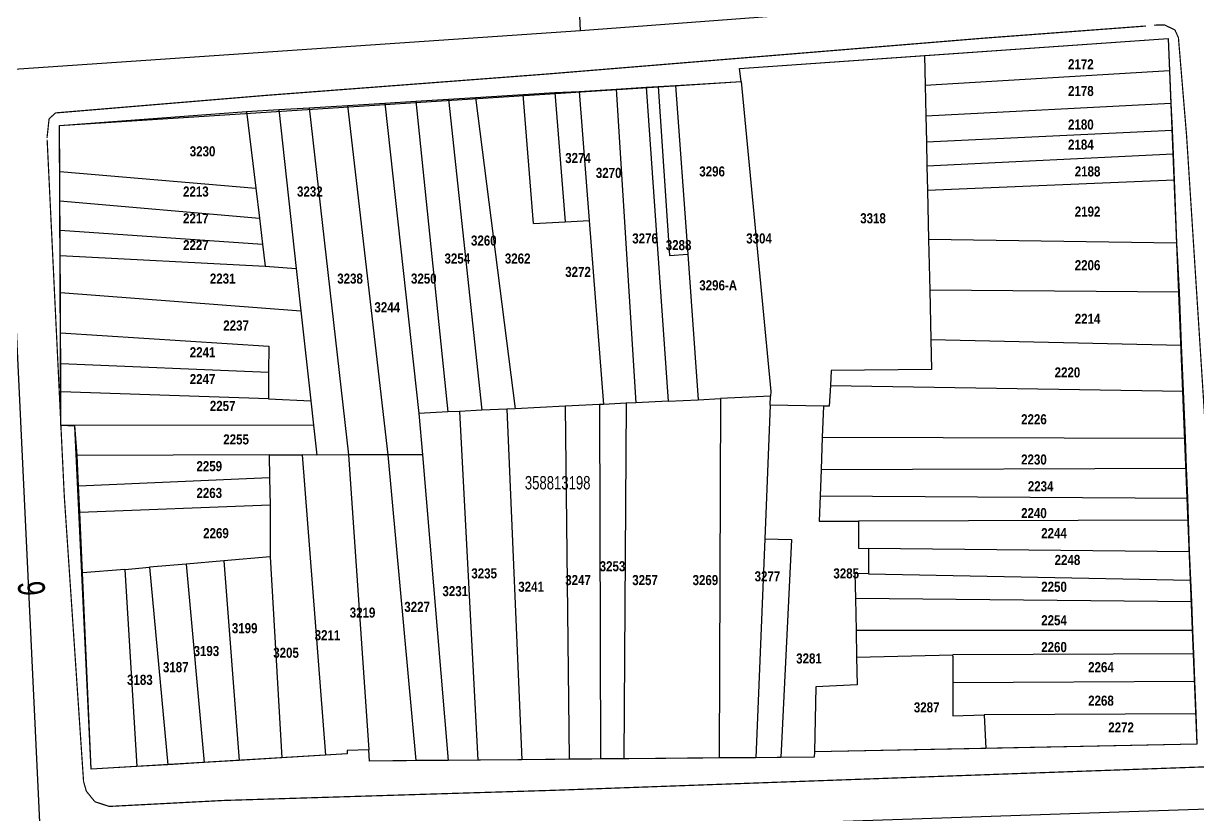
# Model space of a CAD drawing. Extents: x 201676 to 203188, y 4837754 to 4839005.
# Drawn here: x 202788.6 to 202963.7, y 4838573.2 to 4838691.3 of the extents above; entities that cross this region are included whole.
import ezdxf
from ezdxf.enums import TextEntityAlignment as Align

# ---------------------------------------------------------------- set-up
doc = ezdxf.new("R2010")
doc.units = 0
doc.header["$LTSCALE"] = 1.5
doc.header["$MEASUREMENT"] = 0
for name, color, linetype in [('CD-MALHA-LOTES', 40, 'CONTINUOUS'), ('CD_TXT_QUADRA', 7, 'CONTINUOUS'), ('RU-QUADRAS', 210, 'CONTINUOUS'), ('SV-EIXO-RUA-N-PAV', 6, 'CONTINUOUS'), ('SV-EIXO-RUA-PAV', 20, 'CONTINUOUS'), ('SV-RUA-PAVIM-S-GUIA-C-GUIA', 7, 'CONTINUOUS'), ('SV-TXT-RUA-PAV-S-GUIA-C-GUIA', 7, 'CONTINUOUS'), ('Th_NmrPort', 7, 'CONTINUOUS')]:
    doc.layers.add(name, color=color, linetype=linetype)
doc.styles.add('ARIAL', font='ARIAL.TTF')
doc.styles.get("Standard").update_dxf_attribs({"font": 'swisscbo.ttf'})

msp = doc.modelspace()

# ---------------------------------------------------------------- linework, layer by layer
at = {"layer": 'CD-MALHA-LOTES', "linetype": 'Continuous'}
for p, q in [((202923.03, 4838686.49), (202959.37, 4838689.04)), ((202959.37, 4838689.04), (202959.57, 4838684.27)), ((202895.44, 4838684.56), (202923.03, 4838686.49)), ((202923.03, 4838686.49), (202923.1, 4838682.08)), ((202895.64, 4838682.63), (202895.44, 4838684.56)), ((202923.1, 4838682.08), (202959.57, 4838684.27)), ((202959.57, 4838684.27), (202959.77, 4838679.4)), ((202871.5, 4838681.15), (202877.01, 4838681.49)), ((202877.01, 4838681.49), (202881.49, 4838681.76)), ((202877.01, 4838681.49), (202879.94, 4838634.66)), ((202881.49, 4838681.76), (202883.3, 4838681.87)), ((202881.49, 4838681.76), (202884.76, 4838634.9)), ((202883.3, 4838681.87), (202885.88, 4838682.03)), ((202883.3, 4838681.87), (202884.96, 4838656.64)), ((202885.88, 4838682.03), (202895.64, 4838682.63)), ((202885.88, 4838682.03), (202887.7, 4838656.84)), ((202895.64, 4838682.63), (202900.07, 4838636.37)), ((202923.1, 4838682.08), (202923.21, 4838677.5)), ((202842.5, 4838679.39), (202847.15, 4838679.67)), ((202847.15, 4838679.67), (202852.02, 4838679.97)), ((202847.15, 4838679.67), (202851.93, 4838633.29)), ((202852.02, 4838679.97), (202856.05, 4838680.21)), ((202852.02, 4838679.97), (202856.98, 4838633.54)), ((202856.05, 4838680.21), (202863.15, 4838680.66)), ((202856.05, 4838680.21), (202861.94, 4838633.78)), ((202863.15, 4838680.66), (202867.87, 4838680.99)), ((202864.67, 4838661.41), (202863.15, 4838680.66)), ((202867.87, 4838680.99), (202871.5, 4838681.15)), ((202867.87, 4838680.99), (202869.41, 4838661.67)), ((202871.5, 4838681.15), (202873, 4838661.85)), ((202794.01, 4838676.06), (202821.88, 4838678.13)), ((202821.88, 4838678.13), (202826.69, 4838678.42)), ((202821.88, 4838678.13), (202823.26, 4838666.7)), ((202826.69, 4838678.42), (202831.25, 4838678.7)), ((202826.69, 4838678.42), (202829.3, 4838654.73)), ((202831.25, 4838678.7), (202836.96, 4838679.05)), ((202831.25, 4838678.7), (202837.11, 4838626.89)), ((202836.96, 4838679.05), (202842.5, 4838679.39)), ((202836.96, 4838679.05), (202842.96, 4838626.89)), ((202842.5, 4838679.39), (202847.6, 4838633.08)), ((202923.21, 4838677.5), (202959.77, 4838679.4)), ((202959.77, 4838679.4), (202959.95, 4838675.34)), ((202923.21, 4838677.5), (202923.29, 4838673.63)), ((202794.04, 4838669.17), (202794.01, 4838676.06)), ((202923.29, 4838673.63), (202959.95, 4838675.34)), ((202959.95, 4838675.34), (202960.09, 4838671.79)), ((202923.29, 4838673.63), (202923.38, 4838669.97)), ((202960.09, 4838671.79), (202923.38, 4838669.97)), ((202960.09, 4838671.79), (202960.26, 4838667.88)), ((202794.06, 4838664.8), (202794.04, 4838669.17)), ((202794.04, 4838669.17), (202823.26, 4838666.7)), ((202923.38, 4838669.97), (202923.46, 4838666.33)), ((202960.26, 4838667.88), (202923.46, 4838666.33)), ((202960.26, 4838667.88), (202960.61, 4838658.51)), ((202823.26, 4838666.7), (202823.81, 4838662.2)), ((202923.46, 4838666.33), (202923.62, 4838659.02)), ((202794.08, 4838660.41), (202794.06, 4838664.8)), ((202794.06, 4838664.8), (202823.81, 4838662.2)), ((202823.81, 4838662.2), (202824.28, 4838658.33)), ((202794.1, 4838656.63), (202794.08, 4838660.41)), ((202794.08, 4838660.41), (202824.28, 4838658.33)), ((202864.67, 4838661.41), (202869.41, 4838661.67)), ((202869.41, 4838661.67), (202873, 4838661.85)), ((202873, 4838661.85), (202875.11, 4838634.43)), ((202923.62, 4838659.02), (202923.79, 4838651.49)), ((202960.61, 4838658.51), (202923.62, 4838659.02)), ((202824.28, 4838658.33), (202824.69, 4838655.03)), ((202884.96, 4838656.64), (202887.7, 4838656.84)), ((202887.7, 4838656.84), (202889.25, 4838635.12)), ((202960.61, 4838658.51), (202960.97, 4838651.17)), ((202794.13, 4838651.14), (202794.1, 4838656.63)), ((202794.1, 4838656.63), (202824.69, 4838655.03)), ((202824.69, 4838655.03), (202829.3, 4838654.73)), ((202829.3, 4838654.73), (202830, 4838648.4)), ((202794.15, 4838645.08), (202794.13, 4838651.14)), ((202794.13, 4838651.14), (202830, 4838648.4)), ((202923.79, 4838651.49), (202923.96, 4838644.09)), ((202960.97, 4838651.17), (202923.79, 4838651.49)), ((202960.97, 4838651.17), (202961.3, 4838643.28)), ((202830, 4838648.4), (202831.48, 4838634.93)), ((202794.17, 4838640.52), (202794.15, 4838645.08)), ((202794.15, 4838645.08), (202825.2, 4838643.11)), ((202825.2, 4838643.11), (202825.17, 4838639.22)), ((202923.96, 4838644.09), (202924.06, 4838639.65)), ((202923.96, 4838644.09), (202961.3, 4838643.28)), ((202961.3, 4838643.28), (202961.59, 4838636.4)), ((202794.19, 4838636.28), (202794.17, 4838640.52)), ((202794.17, 4838640.52), (202825.17, 4838639.22)), ((202909.09, 4838639.48), (202908.97, 4838637.24)), ((202924.06, 4838639.65), (202909.09, 4838639.48)), ((202825.17, 4838639.22), (202825.16, 4838635.24)), ((202825.16, 4838635.24), (202794.19, 4838636.28)), ((202794.21, 4838631.29), (202794.19, 4838636.28)), ((202900.07, 4838636.37), (202900.04, 4838635.66)), ((202908.97, 4838637.24), (202908.79, 4838634.18)), ((202908.97, 4838637.24), (202961.59, 4838636.4)), ((202961.59, 4838636.4), (202961.89, 4838629.39)), ((202825.16, 4838635.24), (202831.48, 4838634.93)), ((202831.48, 4838634.93), (202831.89, 4838631.3)), ((202869.39, 4838634.15), (202861.94, 4838633.78)), ((202874.53, 4838634.4), (202869.39, 4838634.15)), ((202869.39, 4838634.15), (202870.02, 4838581.47)), ((202875.11, 4838634.43), (202874.53, 4838634.4)), ((202874.53, 4838634.4), (202874.67, 4838581.5)), ((202878.52, 4838634.6), (202875.11, 4838634.43)), ((202878.52, 4838634.6), (202878.17, 4838581.53)), ((202879.94, 4838634.66), (202878.52, 4838634.6)), ((202884.76, 4838634.9), (202879.94, 4838634.66)), ((202884.76, 4838634.9), (202889.25, 4838635.12)), ((202889.25, 4838635.12), (202892.56, 4838635.29)), ((202892.56, 4838635.29), (202892.36, 4838581.64)), ((202900.04, 4838635.66), (202892.56, 4838635.29)), ((202899.99, 4838634.32), (202899.18, 4838614.37)), ((202899.99, 4838634.32), (202900.04, 4838635.66)), ((202907.96, 4838634.18), (202899.99, 4838634.32)), ((202907.96, 4838634.18), (202907.75, 4838629.53)), ((202908.79, 4838634.18), (202907.96, 4838634.18)), ((202851.93, 4838633.29), (202847.6, 4838633.08)), ((202847.6, 4838633.08), (202848.15, 4838626.89)), ((202853.65, 4838633.37), (202851.93, 4838633.29)), ((202856.98, 4838633.54), (202853.65, 4838633.37)), ((202853.65, 4838633.37), (202856.41, 4838581.34)), ((202860.71, 4838633.72), (202856.98, 4838633.54)), ((202861.94, 4838633.78), (202860.71, 4838633.72)), ((202860.71, 4838633.72), (202862.95, 4838581.39)), ((202796.29, 4838631.29), (202794.21, 4838631.29)), ((202831.89, 4838631.3), (202796.29, 4838631.29)), ((202796.64, 4838626.81), (202796.29, 4838631.29)), ((202831.89, 4838631.3), (202832.38, 4838626.82)), ((202907.75, 4838629.53), (202907.6, 4838624.71)), ((202907.75, 4838629.53), (202961.89, 4838629.39)), ((202961.89, 4838629.39), (202962.05, 4838624.88)), ((202825.24, 4838626.89), (202796.64, 4838626.81)), ((202796.84, 4838622.24), (202796.64, 4838626.81)), ((202825.24, 4838626.89), (202825.33, 4838623.45)), ((202825.24, 4838626.89), (202830.21, 4838626.89)), ((202832.38, 4838626.82), (202830.21, 4838626.89)), ((202830.21, 4838626.89), (202833.68, 4838582.06)), ((202837.11, 4838626.89), (202832.38, 4838626.82)), ((202837.11, 4838626.89), (202840.12, 4838582.88)), ((202842.96, 4838626.89), (202837.11, 4838626.89)), ((202842.96, 4838626.89), (202847.15, 4838581.25)), ((202848.15, 4838626.89), (202842.96, 4838626.89)), ((202848.15, 4838626.89), (202851.98, 4838581.28)), ((202907.6, 4838624.71), (202907.44, 4838620.75)), ((202907.6, 4838624.71), (202962.05, 4838624.88)), ((202962.05, 4838624.88), (202962.22, 4838620.42)), ((202825.33, 4838623.45), (202796.84, 4838622.24)), ((202797.02, 4838618.29), (202796.84, 4838622.24)), ((202825.33, 4838623.45), (202825.39, 4838619.36)), ((202907.44, 4838620.75), (202907.3, 4838616.98)), ((202907.44, 4838620.75), (202962.22, 4838620.42)), ((202962.22, 4838620.42), (202962.35, 4838617.15)), ((202825.39, 4838619.36), (202797.02, 4838618.29)), ((202797.42, 4838609.29), (202797.02, 4838618.29)), ((202825.39, 4838619.36), (202825.39, 4838611.68)), ((202907.3, 4838616.98), (202913.14, 4838616.99)), ((202962.35, 4838617.15), (202913.14, 4838616.99)), ((202913.14, 4838616.99), (202913.14, 4838612.95)), ((202962.35, 4838617.15), (202962.5, 4838612.42)), ((202899.18, 4838614.37), (202897.86, 4838581.68)), ((202899.18, 4838614.37), (202903.15, 4838614.24)), ((202903.15, 4838614.24), (202901.59, 4838581.71)), ((202825.39, 4838611.68), (202818.49, 4838611.08)), ((202825.39, 4838611.68), (202827.15, 4838581.67)), ((202913.14, 4838612.95), (202914.68, 4838612.93)), ((202914.68, 4838612.93), (202914.66, 4838609.12)), ((202962.5, 4838612.42), (202914.68, 4838612.93)), ((202962.5, 4838612.42), (202962.67, 4838608.16)), ((202803.75, 4838609.78), (202797.42, 4838609.29)), ((202803.75, 4838609.78), (202807.4, 4838610.1)), ((202803.75, 4838609.78), (202805.55, 4838580.36)), ((202812.88, 4838610.57), (202807.4, 4838610.1)), ((202807.4, 4838610.1), (202810.15, 4838580.64)), ((202818.49, 4838611.08), (202812.88, 4838610.57)), ((202812.88, 4838610.57), (202815.58, 4838580.97)), ((202818.49, 4838611.08), (202820.77, 4838581.29)), ((202798.73, 4838579.98), (202797.42, 4838609.29)), ((202914.66, 4838609.12), (202912.6, 4838609.16)), ((202912.6, 4838609.16), (202912.71, 4838605.46)), ((202914.66, 4838609.12), (202962.67, 4838608.16)), ((202962.67, 4838608.16), (202962.83, 4838604.96)), ((202912.71, 4838605.46), (202912.81, 4838600.65)), ((202962.83, 4838604.96), (202912.71, 4838605.46)), ((202962.83, 4838604.96), (202963, 4838600.65)), ((202912.81, 4838600.65), (202912.89, 4838596.7)), ((202963, 4838600.65), (202912.81, 4838600.65)), ((202963, 4838600.65), (202963.14, 4838597.21)), ((202912.89, 4838596.7), (202927.22, 4838597.05)), ((202912.89, 4838596.7), (202912.97, 4838592.58)), ((202963.14, 4838597.21), (202927.22, 4838597.05)), ((202927.22, 4838596.85), (202927.22, 4838597.05)), ((202927.22, 4838596.85), (202927.22, 4838592.93)), ((202963.14, 4838597.21), (202963.28, 4838593.1)), ((202906.79, 4838592.24), (202906.58, 4838582.58)), ((202912.97, 4838592.58), (202906.79, 4838592.24)), ((202927.22, 4838592.93), (202963.28, 4838593.1)), ((202927.22, 4838592.93), (202927.22, 4838587.94)), ((202963.28, 4838593.1), (202963.46, 4838588.21)), ((202927.22, 4838587.94), (202931.92, 4838588.09)), ((202963.46, 4838588.21), (202931.92, 4838588.09)), ((202931.92, 4838588.09), (202932.14, 4838583.08)), ((202963.46, 4838588.21), (202963.65, 4838583.7)), ((202963.65, 4838583.7), (202932.14, 4838583.08)), ((202827.15, 4838581.67), (202820.77, 4838581.29)), ((202833.68, 4838582.06), (202827.15, 4838581.67)), ((202836.88, 4838582.27), (202833.68, 4838582.06)), ((202840.12, 4838582.88), (202836.88, 4838582.78)), ((202836.88, 4838582.78), (202836.88, 4838582.27)), ((202840.24, 4838581.17), (202840.12, 4838582.88)), ((202878.17, 4838581.53), (202874.67, 4838581.5)), ((202892.36, 4838581.64), (202878.17, 4838581.53)), ((202897.86, 4838581.68), (202892.36, 4838581.64)), ((202901.59, 4838581.71), (202897.86, 4838581.68)), ((202906.55, 4838581.77), (202901.59, 4838581.71)), ((202906.58, 4838582.58), (202906.55, 4838581.77)), ((202932.14, 4838583.08), (202906.58, 4838582.58)), ((202805.55, 4838580.36), (202798.73, 4838579.98)), ((202810.15, 4838580.64), (202805.55, 4838580.36)), ((202815.58, 4838580.97), (202810.15, 4838580.64)), ((202820.77, 4838581.29), (202815.58, 4838580.97)), ((202847.15, 4838581.25), (202840.24, 4838581.17)), ((202851.98, 4838581.28), (202847.15, 4838581.25)), ((202856.41, 4838581.34), (202851.98, 4838581.28)), ((202862.95, 4838581.39), (202856.41, 4838581.34)), ((202870.02, 4838581.47), (202862.95, 4838581.39)), ((202874.67, 4838581.5), (202870.02, 4838581.47))]:
    msp.add_line(p, q, dxfattribs=at)
at = {"layer": 'RU-QUADRAS', "color": 6, "linetype": 'Continuous'}
msp.add_lwpolyline([(202794.01, 4838676.06), (202895.64, 4838682.63), (202895.44, 4838684.56), (202959.37, 4838689.04), (202963.65, 4838583.7), (202906.58, 4838582.58), (202906.55, 4838581.77), (202840.24, 4838581.17), (202840.12, 4838582.88), (202836.88, 4838582.78), (202836.88, 4838582.27), (202798.73, 4838579.98), (202796.3, 4838631.19), (202794.21, 4838631.29)], close=True, dxfattribs=at)
at = {"layer": 'SV-EIXO-RUA-N-PAV'}
msp.add_lwpolyline([(202871.72, 4838690.21), (202870.34, 4838719.5), (202870.16, 4838731.38), (202868.98, 4838745.74)], dxfattribs=at)
at = {"layer": 'SV-EIXO-RUA-PAV'}
for points in [[(202809.5, 4838161.44), (202809.18, 4838167.29), (202803.72, 4838301.55), (202802.53, 4838346.63), (202791.27, 4838567.9), (202785.75, 4838684.36), (202784.76, 4838703.41), (202782.05, 4838745.74)], [(202318.41, 4838649.42), (202321.64, 4838649.45), (202487.72, 4838663.1), (202605.04, 4838673.59), (202716.03, 4838681.01), (202761.88, 4838683.34), (202785.75, 4838684.36), (202871.72, 4838690.21), (202966.43, 4838697.39), (203032.73, 4838704.52), (203101.57, 4838709.29), (203154.26, 4838712.99), (203154.95, 4838713.05)], [(203163.28, 4838582.79), (203161.94, 4838582.73), (203082.2, 4838579.17), (202972.63, 4838574.26), (202863.82, 4838570.55), (202791.27, 4838567.9), (202747.07, 4838567.66), (202689.38, 4838565.97), (202614.15, 4838560.23)]]:
    msp.add_lwpolyline(points, dxfattribs=at)
at = {"layer": 'SV-RUA-PAVIM-S-GUIA-C-GUIA', "const_width": 0.18}
for points in [[(202956.02, 4838690.9), (202931.76, 4838689.08)], [(202960.36, 4838690.32), (202958.78, 4838691.07), (202957.25, 4838691.03)], [(202960.88, 4838689.16), (202960.36, 4838690.32)], [(202931.76, 4838689.08), (202866.52, 4838683.72)], [(202962.1, 4838674.51), (202960.88, 4838689.16)], [(202866.52, 4838683.72), (202824.81, 4838680.55)], [(202824.81, 4838680.55), (202793.41, 4838677.93)], [(202793.41, 4838677.93), (202792.44, 4838677.06)], [(202792.44, 4838677.06), (202792.13, 4838674.18)], [(202965.44, 4838622.43), (202962.1, 4838674.51)], [(202792.15, 4838673.92), (202794.71, 4838620.66)], [(202794.71, 4838620.66), (202797.58, 4838578.14)], [(202944.49, 4838579.59), (202966.38, 4838580.37)], [(202797.58, 4838578.14), (202797.99, 4838576.69)], [(202867.52, 4838576.81), (202944.49, 4838579.59)], [(202797.99, 4838576.69), (202799.27, 4838575.11)], [(202818.45, 4838575.3), (202867.52, 4838576.81)], [(202799.27, 4838575.11), (202801.42, 4838574.41)], [(202801.42, 4838574.41), (202818.45, 4838575.3)]]:
    msp.add_lwpolyline(points, dxfattribs=at)

# ---------------------------------------------------------------- texts
at = {"layer": 'CD_TXT_QUADRA', "linetype": 'Continuous', "style": 'ARIAL', "width": 0.7}
msp.add_text('358813198', height=2, dxfattribs=at).set_placement((202863.4, 4838621.73))
at = {"layer": 'SV-TXT-RUA-PAV-S-GUIA-C-GUIA', "style": 'ARIAL', "width": 0.7}
msp.add_text('9', height=4, rotation=275, dxfattribs=at).set_placement((202787.73, 4838607.86))
at = {"layer": 'Th_NmrPort', "color": 1}
for s, p in [('2172', (202944.42, 4838685.2)), ('2178', (202944.42, 4838681.2)), ('2180', (202944.42, 4838676.2)), ('3230', (202813.42, 4838672.2)), ('2184', (202944.42, 4838673.2)), ('3274', (202869.42, 4838671.2)), ('3270', (202873.99, 4838668.98)), ('3296', (202889.42, 4838669.2)), ('2188', (202945.42, 4838669.2)), ('2213', (202812.42, 4838666.2)), ('3232', (202829.42, 4838666.2)), ('2192', (202945.42, 4838663.2)), ('2217', (202812.42, 4838662.2)), ('3318', (202913.42, 4838662.2)), ('2227', (202812.42, 4838658.2)), ('3260', (202855.37, 4838658.88)), ('3276', (202879.42, 4838659.2)), ('3288', (202884.42, 4838658.2)), ('3304', (202896.42, 4838659.2)), ('3254', (202851.42, 4838656.2)), ('3262', (202860.42, 4838656.2)), ('2206', (202945.42, 4838655.2)), ('2231', (202816.42, 4838653.2)), ('3238', (202835.42, 4838653.2)), ('3250', (202846.42, 4838653.2)), ('3272', (202869.42, 4838654.2)), ('3296-A', (202889.42, 4838652.2)), ('3244', (202840.96, 4838648.92)), ('2237', (202818.42, 4838646.2)), ('2214', (202945.42, 4838647.2)), ('2241', (202813.42, 4838642.2)), ('2220', (202942.42, 4838639.2)), ('2247', (202813.42, 4838638.2)), ('2257', (202816.42, 4838634.2)), ('2226', (202937.42, 4838632.2)), ('2255', (202818.42, 4838629.2)), ('2259', (202814.42, 4838625.2)), ('2230', (202937.42, 4838626.2)), ('2263', (202814.42, 4838621.2)), ('2234', (202938.42, 4838622.2)), ('2240', (202937.42, 4838618.2)), ('2269', (202815.42, 4838615.2)), ('2244', (202940.42, 4838615.2)), ('2248', (202942.42, 4838611.2)), ('3235', (202855.42, 4838609.2)), ('3253', (202874.56, 4838610.26)), ('3285', (202909.42, 4838609.2)), ('3241', (202862.42, 4838607.2)), ('3247', (202869.42, 4838608.2)), ('3257', (202879.42, 4838608.2)), ('3269', (202888.42, 4838608.2)), ('3277', (202897.67, 4838608.76)), ('2250', (202940.42, 4838607.2)), ('3231', (202851.11, 4838606.55)), ('3227', (202845.42, 4838604.2)), ('3219', (202837.28, 4838603.34)), ('2254', (202940.42, 4838602.2)), ('3199', (202819.7, 4838601.02)), ('3211', (202832.05, 4838599.97)), ('3193', (202813.99, 4838597.61)), ('3205', (202825.87, 4838597.35)), ('2260', (202940.42, 4838598.2)), ('3187', (202809.42, 4838595.2)), ('3281', (202903.87, 4838596.5)), ('2264', (202947.42, 4838595.2)), ('3183', (202804.07, 4838593.31)), ('2268', (202947.42, 4838590.2)), ('3287', (202921.42, 4838589.2)), ('2272', (202950.42, 4838586.2))]:
    msp.add_text(s, height=1.5, dxfattribs=at).set_placement(p, align=Align.MIDDLE_LEFT)

doc.saveas('drawing.dxf')
